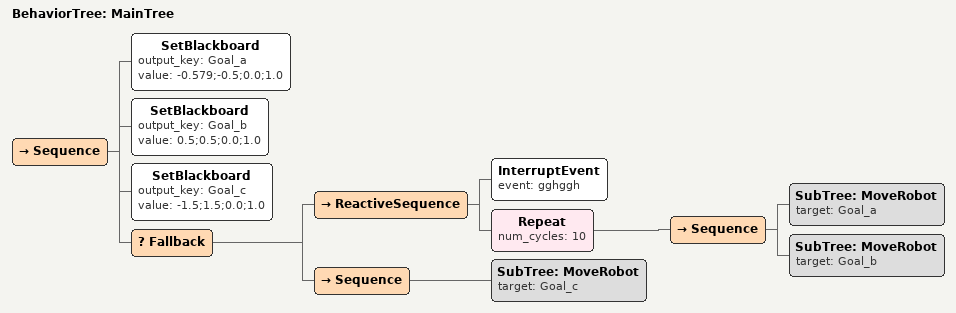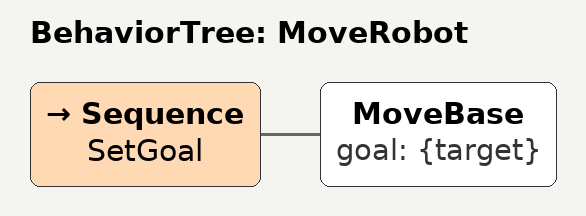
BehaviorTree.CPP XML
<root main_tree_to_execute = "MainTree">
    <BehaviorTree ID="MainTree">
        <Sequence>
            <SetBlackboard output_key="Goal_a" value="-0.579;-0.5;0.0;1.0" />
            <SetBlackboard output_key="Goal_b" value="0.5;0.5;0.0;1.0" />
            <SetBlackboard output_key="Goal_c" value="-1.5;1.5;0.0;1.0" />
            <Fallback>
                <ReactiveSequence>
                    <InterruptEvent event="gghggh"/>
                    <Repeat num_cycles="10">
                        <Sequence>
                            <SubTree ID="MoveRobot" target="Goal_a" />
                            <SubTree ID="MoveRobot" target="Goal_b" />
                        </Sequence>
                    </Repeat>
                </ReactiveSequence>
                <Sequence>
                    <SubTree ID="MoveRobot" target="Goal_c" />
                </Sequence>
            </Fallback>
        </Sequence>
    </BehaviorTree>

    <BehaviorTree ID="MoveRobot">
        <Sequence name="SetGoal">
            <MoveBase goal="{target}" />
        </Sequence>
    </BehaviorTree>
</root>
